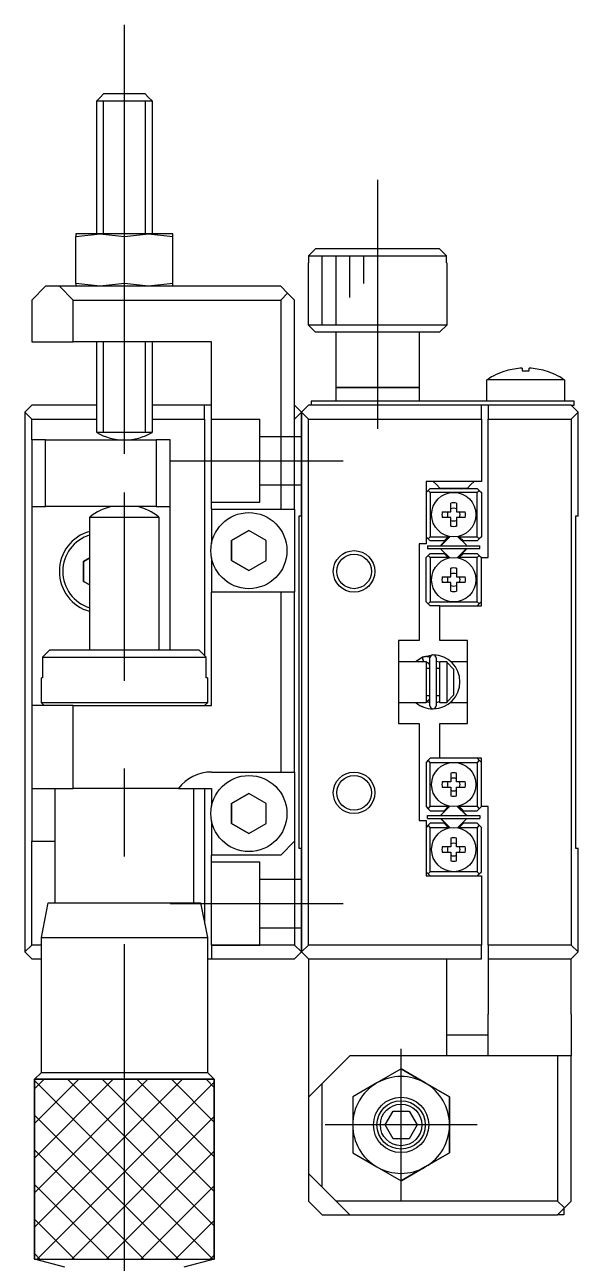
# Model space of a CAD drawing. Extents: x 10 to 359, y 7 to 229.
# Drawn here: x 318.9 to 358.9, y 83.3 to 172.8 of the extents above; entities that cross this region are included whole.
import ezdxf

# ---------------------------------------------------------------- set-up
doc = ezdxf.new("R2010")
doc.units = 0
doc.linetypes.add('CENTER', pattern=[50.8, 31.75, -6.35, 6.35, -6.35])
doc.linetypes.add('DASHED', pattern=[19.05, 12.7, -6.35])
doc.layers.get('0').update_dxf_attribs({"linetype": 'CONTINUOUS'})
doc.layers.add('CENTER', color=1, linetype='CENTER')

msp = doc.modelspace()

# ---------------------------------------------------------------- linework, layer by layer
at = {"color": 7, "linetype": 'CONTINUOUS'}
for p, q in [((324.061, 167.307), (324.311, 167.557)), ((324.311, 167.557), (324.561, 167.807)), ((327.561, 167.807), (324.561, 167.807)), ((327.561, 167.807), (327.811, 167.557)), ((327.811, 167.557), (328.061, 167.307)), ((324.061, 167.307), (328.061, 167.307)), ((324.061, 157.707), (324.061, 167.307)), ((328.061, 167.307), (328.061, 157.707)), ((322.561, 157.51), (324.311, 157.707)), ((322.561, 157.707), (322.561, 157.51)), ((324.311, 157.707), (322.561, 157.707)), ((324.311, 157.707), (326.061, 157.51)), ((327.811, 157.707), (324.311, 157.707)), ((326.061, 157.51), (327.811, 157.707)), ((327.811, 157.707), (329.561, 157.51)), ((329.561, 157.707), (327.811, 157.707)), ((329.561, 157.51), (329.561, 157.707)), ((322.561, 154.104), (322.561, 157.51)), ((326.061, 154.104), (326.061, 157.51)), ((329.561, 154.104), (329.561, 157.51)), ((339.879, 156.607), (339.377, 156.107)), ((339.377, 156.107), (349.345, 156.107)), ((339.377, 156.107), (339.377, 155.607)), ((348.844, 156.607), (339.879, 156.607)), ((349.345, 156.107), (348.844, 156.607)), ((349.345, 155.607), (349.345, 156.107)), ((339.377, 155.607), (339.361, 155.607)), ((339.361, 151.107), (339.361, 155.607)), ((349.361, 155.607), (349.345, 155.607)), ((349.361, 155.607), (349.361, 151.107)), ((324.311, 153.907), (322.561, 154.104)), ((322.561, 154.104), (322.561, 153.907)), ((326.061, 154.104), (324.311, 153.907)), ((327.811, 153.907), (326.061, 154.104)), ((329.561, 154.104), (327.811, 153.907)), ((329.561, 153.907), (329.561, 154.104)), ((319.361, 152.907), (320.361, 153.907)), ((321.361, 153.907), (320.361, 153.907)), ((322.561, 153.907), (321.361, 153.907)), ((321.361, 153.907), (322.361, 152.907)), ((324.061, 153.907), (322.561, 153.907)), ((328.061, 153.907), (324.061, 153.907)), ((337.361, 153.907), (328.061, 153.907)), ((337.861, 153.407), (337.361, 153.907)), ((337.361, 152.907), (337.861, 153.407)), ((337.861, 153.407), (338.361, 152.907)), ((319.361, 152.907), (319.361, 149.907)), ((322.361, 152.907), (337.361, 152.907)), ((322.361, 149.907), (322.361, 152.907)), ((337.361, 152.907), (337.361, 137.807)), ((338.361, 137.807), (338.361, 152.907)), ((349.361, 151.107), (339.361, 151.107)), ((339.861, 150.607), (339.361, 151.107)), ((339.861, 150.607), (348.861, 150.607)), ((341.361, 146.607), (341.361, 150.607)), ((347.361, 150.607), (347.361, 146.607)), ((349.361, 151.107), (348.861, 150.607)), ((319.361, 149.907), (322.361, 149.907)), ((332.361, 149.907), (322.361, 149.907)), ((324.061, 143.343), (324.061, 149.907)), ((328.061, 149.907), (328.061, 143.343)), ((332.361, 137.807), (332.361, 149.907)), ((353.659, 147.806), (353.662, 147.8)), ((354.801, 147.994), (354.801, 147.8)), ((354.801, 147.8), (355.321, 147.8)), ((355.321, 147.8), (355.321, 147.994)), ((356.461, 147.8), (356.464, 147.806)), ((357.861, 147.15), (352.261, 147.15)), ((352.261, 145.607), (352.261, 147.15)), ((357.861, 147.15), (357.861, 145.607)), ((347.361, 146.607), (341.361, 146.607)), ((341.361, 146.607), (347.361, 146.607)), ((341.361, 145.607), (341.361, 146.607)), ((347.361, 146.607), (347.361, 145.607)), ((318.861, 144.807), (319.361, 145.307)), ((324.061, 145.307), (319.361, 145.307)), ((331.861, 145.307), (328.061, 145.307)), ((331.861, 144.307), (331.861, 145.307)), ((332.361, 145.307), (331.861, 145.307)), ((338.861, 144.807), (338.361, 145.307)), ((338.861, 144.807), (339.361, 145.307)), ((351.861, 145.307), (339.361, 145.307)), ((341.561, 145.607), (339.561, 145.607)), ((339.561, 145.607), (339.561, 145.307)), ((356.561, 145.607), (341.561, 145.607)), ((352.361, 145.307), (351.861, 145.307)), ((351.861, 144.307), (351.861, 145.307)), ((358.361, 145.307), (352.361, 145.307)), ((352.361, 145.307), (352.361, 144.307)), ((358.561, 145.607), (356.561, 145.607)), ((358.361, 145.307), (358.561, 145.307)), ((358.861, 144.807), (358.361, 145.307)), ((358.561, 145.307), (358.561, 145.607)), ((319.361, 144.307), (318.861, 144.807)), ((318.861, 144.807), (318.861, 105.807)), ((319.361, 142.807), (319.361, 144.307)), ((319.361, 144.307), (324.061, 144.307)), ((328.061, 144.307), (331.861, 144.307)), ((331.861, 144.307), (331.861, 127.221)), ((338.361, 144.307), (338.861, 144.807)), ((339.361, 144.307), (338.861, 144.807)), ((338.861, 144.807), (338.861, 105.807)), ((338.861, 137.307), (338.861, 144.807)), ((339.361, 144.307), (351.861, 144.307)), ((339.361, 106.307), (339.361, 144.307)), ((351.861, 144.307), (351.861, 139.807)), ((352.361, 144.307), (358.361, 144.307)), ((352.361, 134.307), (352.361, 144.307)), ((358.361, 144.307), (358.861, 144.807)), ((358.361, 144.307), (358.361, 106.307)), ((358.861, 137.307), (358.861, 144.807)), ((328.061, 143.343), (324.061, 143.343)), ((328.061, 143.343), (324.061, 143.343)), ((319.361, 142.807), (319.361, 138.007)), ((320.361, 142.807), (319.361, 142.807)), ((320.361, 138.007), (320.361, 142.807)), ((320.361, 142.807), (328.361, 142.807)), ((328.361, 142.807), (328.361, 138.007)), ((329.361, 142.807), (328.361, 142.807)), ((329.361, 138.007), (329.361, 142.807)), ((347.861, 139.807), (347.861, 135.307)), ((351.861, 139.807), (347.861, 139.807)), ((348.611, 139.576), (348.381, 139.807)), ((351.342, 139.807), (351.111, 139.576)), ((347.861, 139.007), (348.011, 139.157)), ((348.161, 139.307), (348.011, 139.157)), ((348.011, 139.157), (348.161, 139.007)), ((348.161, 139.307), (351.561, 139.307)), ((349.861, 139.007), (348.161, 139.007)), ((348.161, 139.007), (348.161, 135.807)), ((348.861, 139.326), (348.611, 139.576)), ((348.861, 139.326), (350.861, 139.326)), ((351.561, 139.007), (349.861, 139.007)), ((351.111, 139.576), (350.861, 139.326)), ((351.711, 139.157), (351.561, 139.307)), ((351.561, 139.007), (351.711, 139.157)), ((351.561, 135.807), (351.561, 139.007)), ((351.711, 139.157), (351.861, 139.007)), ((351.861, 139.007), (351.861, 135.807)), ((319.361, 138.007), (320.361, 138.007)), ((319.361, 138.007), (319.361, 123.607)), ((328.361, 138.007), (320.361, 138.007)), ((328.361, 138.007), (329.361, 138.007)), ((329.361, 127.607), (329.361, 138.007)), ((349.661, 137.607), (349.661, 138.233)), ((350.061, 138.233), (350.061, 137.607)), ((323.561, 137.23), (328.561, 137.23)), ((323.561, 127.607), (323.561, 137.23)), ((328.561, 137.23), (328.561, 127.607)), ((332.361, 137.807), (337.361, 137.807)), ((332.361, 137.807), (332.361, 135.329)), ((337.361, 137.807), (338.361, 137.807)), ((338.361, 137.807), (338.361, 131.807)), ((338.661, 137.307), (338.661, 113.307)), ((338.861, 137.307), (338.661, 137.307)), ((349.035, 137.607), (349.661, 137.607)), ((349.661, 137.207), (349.035, 137.207)), ((349.661, 136.581), (349.661, 137.207)), ((350.061, 137.607), (350.688, 137.607)), ((350.688, 137.207), (350.061, 137.207)), ((350.061, 137.207), (350.061, 136.581)), ((358.661, 137.307), (358.661, 113.307)), ((358.861, 137.307), (358.661, 137.307)), ((335.061, 136.25), (333.811, 135.529)), ((333.811, 135.529), (335.061, 136.25)), ((336.311, 135.529), (335.061, 136.25)), ((333.811, 135.529), (333.811, 134.085)), ((333.811, 134.085), (333.811, 135.529)), ((336.311, 134.085), (336.311, 135.529)), ((347.361, 135.307), (347.361, 128.307)), ((347.861, 135.307), (347.361, 135.307)), ((348.011, 135.657), (347.861, 135.807)), ((347.961, 135.157), (347.961, 134.957)), ((347.961, 135.157), (351.761, 135.157)), ((348.161, 135.807), (348.011, 135.657)), ((348.011, 135.657), (348.161, 135.507)), ((348.161, 135.807), (349.462, 135.807)), ((349.162, 135.507), (348.161, 135.507)), ((348.96, 135.216), (349.576, 135.833)), ((348.96, 135.181), (349.349, 135.57)), ((349.162, 135.507), (349.462, 135.807)), ((349.349, 135.57), (349.607, 135.827)), ((349.462, 135.807), (349.503, 135.848)), ((350.146, 135.833), (350.763, 135.216)), ((350.22, 135.848), (350.26, 135.807)), ((350.26, 135.807), (351.561, 135.807)), ((350.26, 135.807), (350.56, 135.507)), ((351.561, 135.507), (350.56, 135.507)), ((351.711, 135.657), (351.561, 135.807)), ((351.561, 135.507), (351.711, 135.657)), ((351.861, 135.807), (351.711, 135.657)), ((351.761, 134.957), (351.761, 135.157)), ((323.561, 134.289), (323.111, 134.029)), ((323.111, 134.029), (323.561, 134.289)), ((332.361, 134.285), (332.361, 131.807)), ((347.861, 134.307), (348.011, 134.457)), ((347.861, 131.107), (347.861, 134.307)), ((347.961, 134.957), (351.761, 134.957)), ((348.161, 134.607), (348.011, 134.457)), ((348.011, 134.457), (348.161, 134.307)), ((348.161, 134.607), (349.162, 134.607)), ((348.161, 134.307), (348.161, 131.107)), ((349.462, 134.307), (348.161, 134.307)), ((349.576, 134.281), (348.96, 134.898)), ((349.462, 134.307), (349.162, 134.607)), ((349.503, 134.266), (349.462, 134.307)), ((350.763, 134.933), (350.116, 134.287)), ((350.763, 134.898), (350.146, 134.281)), ((350.26, 134.307), (350.22, 134.266)), ((350.56, 134.607), (350.26, 134.307)), ((351.561, 134.307), (350.26, 134.307)), ((350.56, 134.607), (351.561, 134.607)), ((351.711, 134.457), (351.561, 134.607)), ((351.561, 134.307), (351.711, 134.457)), ((351.561, 131.107), (351.561, 134.307)), ((351.711, 134.457), (351.861, 134.307)), ((351.861, 134.307), (352.361, 134.307)), ((351.861, 130.807), (351.861, 134.307)), ((323.111, 134.029), (323.111, 132.585)), ((323.111, 132.585), (323.111, 134.029)), ((333.811, 134.085), (335.061, 133.364)), ((335.061, 133.364), (333.811, 134.085)), ((335.061, 133.364), (336.311, 134.085)), ((349.661, 132.907), (349.661, 133.533)), ((350.061, 133.533), (350.061, 132.907)), ((323.111, 132.585), (323.561, 132.326)), ((323.561, 132.326), (323.111, 132.585)), ((349.035, 132.907), (349.661, 132.907)), ((349.661, 132.507), (349.035, 132.507)), ((349.661, 131.881), (349.661, 132.507)), ((350.061, 132.907), (350.688, 132.907)), ((350.061, 132.507), (350.061, 131.881)), ((350.688, 132.507), (350.061, 132.507)), ((332.361, 123.607), (332.361, 131.807)), ((337.361, 131.807), (332.361, 131.807)), ((337.361, 131.807), (337.361, 118.807)), ((338.361, 131.807), (337.361, 131.807)), ((338.361, 118.807), (338.361, 131.807)), ((348.011, 130.957), (347.861, 131.107)), ((348.161, 131.107), (348.011, 130.957)), ((348.011, 130.957), (348.161, 130.807)), ((348.161, 131.107), (349.861, 131.107)), ((348.861, 130.807), (348.161, 130.807)), ((348.861, 130.807), (351.861, 130.807)), ((348.861, 128.307), (348.861, 130.807)), ((349.861, 131.107), (351.561, 131.107)), ((351.711, 130.957), (351.561, 131.107)), ((351.561, 130.807), (351.711, 130.957)), ((351.861, 131.107), (351.711, 130.957)), ((345.861, 128.307), (345.861, 122.307)), ((347.361, 128.307), (345.861, 128.307)), ((350.861, 128.307), (348.861, 128.307)), ((350.861, 126.382), (350.861, 128.307)), ((320.653, 127.607), (320.145, 127.107)), ((320.145, 127.107), (331.977, 127.107)), ((320.145, 127.107), (320.145, 125.607)), ((331.47, 127.607), (320.653, 127.607)), ((331.977, 127.107), (331.47, 127.607)), ((331.977, 125.607), (331.977, 127.107)), ((347.103, 126.807), (347.585, 127.108)), ((347.552, 127.094), (347.576, 127.105)), ((347.576, 127.105), (348.336, 127.271)), ((347.576, 127.104), (347.675, 126.807)), ((347.581, 127.103), (347.58, 127.098)), ((347.58, 127.098), (347.58, 127.091)), ((347.58, 127.091), (347.581, 127.083)), ((347.582, 127.107), (347.581, 127.103)), ((347.581, 127.083), (347.583, 127.074)), ((347.584, 127.109), (347.582, 127.107)), ((347.584, 127.11), (347.616, 127.122)), ((347.586, 127.11), (347.584, 127.109)), ((347.616, 127.122), (347.649, 127.134)), ((347.649, 127.134), (347.684, 127.144)), ((347.684, 127.144), (347.718, 127.153)), ((347.718, 127.153), (347.754, 127.16)), ((347.754, 127.16), (347.789, 127.165)), ((347.789, 127.165), (347.824, 127.168)), ((347.824, 127.168), (347.86, 127.169)), ((347.86, 127.169), (347.896, 127.169)), ((347.896, 127.169), (347.931, 127.167)), ((347.931, 127.167), (347.967, 127.163)), ((347.967, 127.163), (348.002, 127.157)), ((348.002, 127.157), (348.037, 127.15)), ((348.037, 127.15), (348.072, 127.14)), ((348.072, 127.14), (348.106, 127.129)), ((348.106, 127.129), (348.139, 127.117)), ((348.139, 127.117), (348.15, 127.112)), ((345.861, 126.807), (347.861, 126.807)), ((347.583, 127.074), (347.585, 127.063)), ((347.585, 127.063), (347.588, 127.051)), ((347.588, 127.051), (347.591, 127.038)), ((347.591, 127.038), (347.595, 127.024)), ((347.595, 127.024), (347.6, 127.01)), ((347.6, 127.01), (347.605, 126.994)), ((347.605, 126.994), (347.611, 126.978)), ((347.611, 126.978), (347.617, 126.961)), ((347.617, 126.961), (347.624, 126.944)), ((347.624, 126.944), (347.631, 126.927)), ((347.631, 126.927), (347.638, 126.909)), ((347.638, 126.909), (347.646, 126.891)), ((347.646, 126.891), (347.654, 126.874)), ((347.654, 126.874), (347.662, 126.857)), ((347.662, 126.857), (347.67, 126.84)), ((347.67, 126.84), (347.678, 126.823)), ((347.678, 126.823), (347.686, 126.807)), ((347.861, 126.807), (347.861, 123.807)), ((347.867, 126.719), (347.861, 126.719)), ((347.861, 126.307), (348.14, 126.307)), ((347.88, 126.719), (347.867, 126.719)), ((347.894, 126.718), (347.88, 126.719)), ((347.907, 126.717), (347.894, 126.718)), ((347.921, 126.715), (347.907, 126.717)), ((347.934, 126.712), (347.921, 126.715)), ((347.947, 126.708), (347.934, 126.712)), ((347.96, 126.704), (347.947, 126.708)), ((347.973, 126.699), (347.96, 126.704)), ((347.985, 126.693), (347.973, 126.699)), ((347.997, 126.687), (347.985, 126.693)), ((348.009, 126.68), (347.997, 126.687)), ((348.02, 126.673), (348.009, 126.68)), ((348.031, 126.665), (348.02, 126.673)), ((348.042, 126.657), (348.031, 126.665)), ((348.052, 126.648), (348.042, 126.657)), ((348.061, 126.638), (348.052, 126.648)), ((348.071, 126.628), (348.061, 126.638)), ((348.079, 126.618), (348.071, 126.628)), ((348.087, 126.607), (348.079, 126.618)), ((348.095, 126.596), (348.087, 126.607)), ((348.102, 126.585), (348.095, 126.596)), ((348.109, 126.573), (348.102, 126.585)), ((348.115, 126.561), (348.109, 126.573)), ((348.12, 126.549), (348.115, 126.561)), ((348.125, 126.536), (348.12, 126.549)), ((348.129, 126.523), (348.125, 126.536)), ((348.132, 126.51), (348.129, 126.523)), ((348.135, 126.497), (348.132, 126.51)), ((348.137, 126.484), (348.135, 126.497)), ((348.139, 126.47), (348.137, 126.484)), ((348.14, 126.457), (348.139, 126.47)), ((348.14, 123.598), (348.14, 127.048)), ((348.14, 126.444), (348.14, 126.457)), ((348.59, 127.048), (348.59, 123.598)), ((348.861, 126.739), (348.59, 126.807)), ((348.59, 126.307), (348.861, 126.307)), ((348.861, 123.807), (348.861, 126.807)), ((348.861, 126.807), (349.361, 126.807)), ((349.361, 126.807), (349.361, 126.753)), ((349.361, 126.753), (349.361, 123.861)), ((349.861, 126.224), (349.361, 126.753)), ((349.628, 126.807), (350.861, 126.807)), ((349.861, 124.391), (349.861, 126.224)), ((350.861, 124.232), (350.861, 126.382)), ((320.145, 125.607), (320.061, 125.607)), ((320.061, 123.807), (320.061, 125.607)), ((332.061, 125.607), (331.977, 125.607)), ((332.061, 125.607), (332.061, 123.807)), ((319.361, 123.607), (319.361, 117.607)), ((322.361, 123.607), (319.361, 123.607)), ((332.061, 123.807), (320.061, 123.807)), ((320.261, 123.607), (320.061, 123.807)), ((322.361, 123.607), (332.361, 123.607)), ((322.361, 117.607), (322.361, 123.607)), ((332.061, 123.807), (331.861, 123.607)), ((347.861, 123.807), (345.861, 123.807)), ((347.585, 123.537), (347.563, 123.547)), ((347.584, 123.536), (347.586, 123.535)), ((347.584, 123.536), (347.584, 123.536)), ((347.631, 123.518), (347.584, 123.536)), ((347.589, 123.536), (347.586, 123.535)), ((347.586, 123.535), (347.587, 123.536)), ((347.634, 123.516), (347.631, 123.518)), ((347.636, 123.516), (347.634, 123.516)), ((347.641, 123.514), (347.636, 123.516)), ((347.644, 123.513), (347.641, 123.514)), ((347.645, 123.512), (347.644, 123.513)), ((347.647, 123.512), (347.645, 123.512)), ((348.14, 124.307), (347.861, 124.307)), ((347.861, 123.926), (347.871, 123.926)), ((347.861, 123.909), (348.14, 123.838)), ((347.871, 123.926), (347.884, 123.926)), ((347.884, 123.926), (347.898, 123.928)), ((347.898, 123.928), (347.911, 123.929)), ((347.911, 123.929), (347.925, 123.932)), ((347.925, 123.932), (347.938, 123.935)), ((347.938, 123.935), (347.951, 123.939)), ((347.951, 123.939), (347.964, 123.943)), ((347.964, 123.943), (347.977, 123.948)), ((347.977, 123.948), (347.989, 123.954)), ((347.989, 123.954), (348.001, 123.961)), ((348.001, 123.961), (348.013, 123.967)), ((348.013, 123.967), (348.024, 123.975)), ((348.024, 123.975), (348.035, 123.983)), ((348.035, 123.983), (348.045, 123.992)), ((348.045, 123.992), (348.055, 124.001)), ((348.055, 124.001), (348.065, 124.011)), ((348.065, 124.011), (348.074, 124.021)), ((348.074, 124.021), (348.082, 124.031)), ((348.082, 124.031), (348.09, 124.042)), ((348.09, 124.042), (348.098, 124.053)), ((348.098, 124.053), (348.105, 124.065)), ((348.105, 124.065), (348.111, 124.077)), ((348.111, 124.077), (348.117, 124.089)), ((348.117, 124.089), (348.122, 124.102)), ((348.122, 124.102), (348.126, 124.115)), ((348.126, 124.115), (348.13, 124.127)), ((348.13, 124.127), (348.134, 124.141)), ((348.134, 124.141), (348.136, 124.154)), ((348.136, 124.154), (348.138, 124.167)), ((348.138, 124.167), (348.139, 124.181)), ((348.139, 124.181), (348.14, 124.194)), ((348.14, 124.194), (348.14, 124.201)), ((348.861, 124.307), (348.59, 124.307)), ((348.59, 123.839), (348.862, 123.906)), ((349.361, 123.807), (348.861, 123.807)), ((349.361, 123.861), (349.861, 124.391)), ((349.361, 123.861), (349.361, 123.807)), ((349.589, 123.807), (349.589, 123.807)), ((350.861, 123.807), (349.59, 123.807)), ((349.59, 123.807), (349.59, 123.807)), ((350.861, 122.307), (350.861, 124.232)), ((345.861, 122.307), (347.361, 122.307)), ((347.361, 122.307), (347.361, 115.307)), ((348.861, 122.307), (350.861, 122.307)), ((348.861, 119.807), (348.861, 122.307)), ((348.011, 119.657), (347.861, 119.507)), ((347.861, 119.507), (347.861, 116.307)), ((348.011, 119.657), (348.161, 119.807)), ((348.161, 119.507), (348.011, 119.657)), ((348.861, 119.807), (348.161, 119.807)), ((348.161, 119.507), (349.861, 119.507)), ((348.161, 116.307), (348.161, 119.507)), ((351.861, 119.807), (348.861, 119.807)), ((349.861, 119.507), (351.561, 119.507)), ((351.561, 119.807), (351.711, 119.657)), ((351.711, 119.657), (351.561, 119.507)), ((351.561, 119.507), (351.561, 116.307)), ((351.861, 119.507), (351.711, 119.657)), ((351.861, 116.307), (351.861, 119.807)), ((332.361, 118.807), (337.361, 118.807)), ((337.361, 118.807), (338.361, 118.807)), ((338.361, 118.807), (338.361, 113.807)), ((349.661, 118.733), (349.661, 118.107)), ((350.061, 118.107), (350.061, 118.733)), ((319.361, 117.607), (319.361, 113.807)), ((319.361, 117.607), (322.361, 117.607)), ((321.061, 109.357), (321.061, 117.607)), ((329.961, 117.607), (322.361, 117.607)), ((329.961, 117.607), (332.361, 117.607)), ((331.061, 117.607), (331.061, 109.357)), ((331.861, 117.607), (331.861, 107.857)), ((332.361, 117.607), (332.361, 116.329)), ((335.061, 117.25), (333.811, 116.529)), ((333.811, 116.529), (335.061, 117.25)), ((336.311, 116.529), (335.061, 117.25)), ((349.661, 118.107), (349.035, 118.107)), ((349.035, 117.707), (349.661, 117.707)), ((349.661, 117.707), (349.661, 117.081)), ((350.688, 118.107), (350.061, 118.107)), ((350.061, 117.707), (350.688, 117.707)), ((350.061, 117.081), (350.061, 117.707)), ((333.811, 116.529), (333.811, 115.085)), ((333.811, 115.085), (333.811, 116.529)), ((336.311, 115.085), (336.311, 116.529)), ((349.503, 116.348), (349.462, 116.307)), ((350.26, 116.307), (350.22, 116.348)), ((347.861, 116.307), (348.011, 116.157)), ((347.961, 115.457), (347.961, 115.657)), ((347.961, 115.657), (351.761, 115.657)), ((347.961, 115.457), (351.761, 115.457)), ((348.011, 116.157), (348.161, 116.307)), ((348.161, 116.007), (348.011, 116.157)), ((349.462, 116.307), (348.161, 116.307)), ((348.161, 116.007), (349.162, 116.007)), ((348.96, 115.716), (349.576, 116.333)), ((349.462, 116.307), (349.162, 116.007)), ((350.763, 115.681), (350.116, 116.327)), ((350.146, 116.333), (350.763, 115.716)), ((351.561, 116.307), (350.26, 116.307)), ((350.56, 116.007), (350.26, 116.307)), ((350.56, 116.007), (351.561, 116.007)), ((351.561, 116.307), (351.711, 116.157)), ((351.711, 116.157), (351.561, 116.007)), ((351.711, 116.157), (351.861, 116.307)), ((351.761, 115.657), (351.761, 115.457)), ((352.361, 116.307), (351.861, 116.307)), ((352.361, 106.307), (352.361, 116.307)), ((332.361, 115.285), (332.361, 112.807)), ((333.811, 115.085), (335.061, 114.364)), ((335.061, 114.364), (333.811, 115.085)), ((335.061, 114.364), (336.311, 115.085)), ((347.361, 115.307), (347.861, 115.307)), ((347.861, 115.307), (347.861, 111.307)), ((348.011, 114.957), (347.861, 114.807)), ((348.011, 114.957), (348.161, 115.107)), ((348.161, 114.807), (348.011, 114.957)), ((349.162, 115.107), (348.161, 115.107)), ((348.161, 114.807), (349.462, 114.807)), ((348.161, 111.607), (348.161, 114.807)), ((348.96, 115.433), (349.349, 115.044)), ((349.576, 114.781), (348.96, 115.398)), ((349.162, 115.107), (349.462, 114.807)), ((349.349, 115.044), (349.607, 114.787)), ((349.462, 114.807), (349.503, 114.766)), ((350.763, 115.398), (350.146, 114.781)), ((350.22, 114.766), (350.26, 114.807)), ((350.26, 114.807), (350.56, 115.107)), ((350.26, 114.807), (351.561, 114.807)), ((351.561, 115.107), (350.56, 115.107)), ((351.561, 115.107), (351.711, 114.957)), ((351.711, 114.957), (351.561, 114.807)), ((351.561, 114.807), (351.561, 111.607)), ((351.861, 114.807), (351.711, 114.957)), ((351.861, 111.607), (351.861, 114.807)), ((319.361, 113.807), (321.061, 113.807)), ((319.361, 106.307), (319.361, 113.807)), ((338.361, 113.807), (337.361, 112.807)), ((338.361, 113.807), (338.361, 106.307)), ((349.661, 114.033), (349.661, 113.407)), ((350.061, 113.407), (350.061, 114.033)), ((337.361, 112.807), (332.361, 112.807)), ((332.361, 106.307), (332.361, 112.807)), ((338.661, 113.307), (338.861, 113.307)), ((338.861, 105.807), (338.861, 113.307)), ((349.661, 113.407), (349.035, 113.407)), ((349.035, 113.007), (349.661, 113.007)), ((349.661, 113.007), (349.661, 112.381)), ((350.688, 113.407), (350.061, 113.407)), ((350.061, 113.007), (350.688, 113.007)), ((350.061, 112.381), (350.061, 113.007)), ((358.661, 113.307), (358.861, 113.307)), ((358.861, 105.807), (358.861, 113.307)), ((347.861, 111.607), (348.011, 111.457)), ((347.861, 111.307), (351.861, 111.307)), ((348.011, 111.457), (348.161, 111.607)), ((348.161, 111.307), (348.011, 111.457)), ((349.861, 111.607), (348.161, 111.607)), ((351.561, 111.607), (349.861, 111.607)), ((351.561, 111.607), (351.711, 111.457)), ((351.711, 111.457), (351.561, 111.307)), ((351.711, 111.457), (351.861, 111.607)), ((351.861, 111.307), (351.861, 106.307)), ((320.061, 106.857), (320.561, 109.357)), ((320.561, 109.357), (331.561, 109.357)), ((331.561, 109.357), (332.061, 106.857)), ((320.061, 106.857), (332.061, 106.857)), ((320.061, 97.107), (320.061, 106.857)), ((332.061, 106.857), (332.061, 97.107)), ((318.861, 105.807), (319.361, 106.307)), ((319.361, 105.307), (318.861, 105.807)), ((320.061, 106.307), (319.361, 106.307)), ((338.361, 106.307), (332.361, 106.307)), ((332.361, 106.307), (332.361, 105.307)), ((338.861, 105.807), (338.361, 106.307)), ((338.361, 105.307), (338.861, 105.807)), ((338.861, 105.807), (339.361, 106.307)), ((339.361, 105.307), (338.861, 105.807)), ((351.861, 106.307), (339.361, 106.307)), ((351.861, 105.307), (351.861, 106.307)), ((358.361, 106.307), (352.361, 106.307)), ((352.361, 106.307), (352.361, 105.307)), ((358.861, 105.807), (358.361, 106.307)), ((358.361, 105.307), (358.861, 105.807)), ((319.361, 105.307), (320.061, 105.307)), ((332.061, 105.307), (332.361, 105.307)), ((332.361, 105.307), (338.361, 105.307)), ((339.361, 105.307), (339.361, 95.307)), ((339.361, 105.307), (351.861, 105.307)), ((349.361, 98.307), (349.361, 105.307)), ((352.361, 105.307), (352.361, 101.307)), ((352.361, 105.307), (358.361, 105.307)), ((358.361, 101.307), (358.361, 105.307)), ((352.361, 98.307), (352.361, 101.307)), ((358.361, 101.307), (358.361, 98.307)), ((349.361, 99.807), (352.361, 99.807)), ((340.361, 96.307), (342.361, 98.307)), ((357.361, 98.307), (342.361, 98.307)), ((358.361, 98.307), (357.361, 98.307)), ((357.361, 98.307), (357.361, 87.807)), ((358.361, 87.807), (358.361, 98.307)), ((319.561, 96.607), (320.061, 97.107)), ((320.061, 97.107), (332.061, 97.107)), ((332.061, 97.107), (332.561, 96.607)), ((346.061, 97.348), (344.311, 96.338)), ((347.811, 96.338), (346.061, 97.348)), ((346.061, 97.348), (347.811, 96.338)), ((319.561, 96.607), (319.561, 83.607)), ((332.561, 96.607), (319.561, 96.607)), ((332.561, 83.607), (332.561, 96.607)), ((340.361, 96.307), (339.361, 95.307)), ((340.361, 88.807), (340.361, 96.307)), ((344.311, 96.338), (342.561, 95.328)), ((349.561, 95.328), (347.811, 96.338)), ((347.811, 96.338), (349.561, 95.328)), ((339.361, 95.307), (339.361, 89.807)), ((342.561, 95.328), (342.561, 93.307)), ((349.561, 93.307), (349.561, 95.328)), ((349.561, 95.328), (349.561, 93.307)), ((344.907, 93.307), (345.484, 94.307)), ((344.907, 93.307), (345.484, 94.307)), ((345.484, 94.307), (346.639, 94.307)), ((346.639, 94.307), (347.216, 93.307)), ((342.561, 93.307), (342.561, 91.286)), ((345.484, 92.307), (344.907, 93.307)), ((345.484, 92.307), (344.907, 93.307)), ((347.216, 93.307), (346.639, 92.307)), ((349.561, 91.286), (349.561, 93.307)), ((349.561, 93.307), (349.561, 91.286)), ((346.639, 92.307), (345.484, 92.307)), ((342.561, 91.286), (344.311, 90.276)), ((347.811, 90.276), (349.561, 91.286)), ((349.561, 91.286), (347.811, 90.276)), ((339.361, 89.807), (339.361, 87.807)), ((339.361, 89.807), (340.361, 88.807)), ((344.311, 90.276), (346.061, 89.266)), ((346.061, 89.266), (347.811, 90.276)), ((347.811, 90.276), (346.061, 89.266)), ((341.361, 87.807), (340.361, 88.807)), ((340.361, 86.807), (339.361, 87.807)), ((357.361, 87.807), (341.361, 87.807)), ((341.361, 87.807), (342.361, 86.807)), ((357.861, 87.307), (357.361, 87.807)), ((357.861, 87.307), (358.361, 87.807)), ((357.361, 86.807), (357.861, 87.307)), ((357.811, 87.257), (357.811, 86.807)), ((340.361, 86.807), (342.361, 86.807)), ((342.361, 86.807), (357.361, 86.807)), ((357.811, 86.807), (357.361, 86.807)), ((321.761, 83.018), (319.561, 83.607)), ((319.561, 83.607), (332.561, 83.607)), ((332.561, 83.607), (330.361, 83.018))]:
    msp.add_line(p, q, dxfattribs=at)
at = {"color": 3, "linetype": 'CONTINUOUS'}
for p, q in [((324.561, 157.707), (324.561, 167.307)), ((327.561, 167.307), (327.561, 157.707)), ((340.361, 151.107), (340.361, 156.107)), ((341.361, 151.107), (341.361, 156.107)), ((342.361, 153.107), (342.361, 156.107)), ((343.361, 154.107), (343.361, 156.107)), ((324.561, 143.343), (324.561, 149.907)), ((327.561, 149.907), (327.561, 143.343)), ((319.561, 96.607), (332.561, 96.607)), ((319.561, 83.607), (319.561, 96.607)), ((320.261, 96.607), (319.561, 95.907)), ((322.761, 96.607), (319.561, 93.407)), ((325.261, 96.607), (319.561, 90.907)), ((327.761, 96.607), (319.561, 88.407)), ((330.261, 96.607), (319.561, 85.907)), ((319.561, 96.507), (332.461, 83.607)), ((332.561, 96.407), (319.761, 83.607)), ((321.961, 96.607), (332.561, 86.007)), ((324.461, 96.607), (332.561, 88.507)), ((326.961, 96.607), (332.561, 91.007)), ((329.461, 96.607), (332.561, 93.507)), ((331.961, 96.607), (332.561, 96.007)), ((332.561, 96.607), (332.561, 83.607)), ((319.561, 94.007), (329.961, 83.607)), ((332.561, 93.907), (322.261, 83.607)), ((319.561, 91.507), (327.461, 83.607)), ((332.561, 91.407), (324.761, 83.607)), ((319.561, 89.007), (324.961, 83.607)), ((332.561, 88.907), (327.261, 83.607)), ((319.561, 86.507), (322.461, 83.607)), ((332.561, 86.407), (329.761, 83.607)), ((319.561, 84.007), (319.961, 83.607)), ((319.561, 83.607), (332.561, 83.607)), ((332.561, 83.907), (332.261, 83.607))]:
    msp.add_line(p, q, dxfattribs=at)
at = {"color": 3, "linetype": 'DASHED'}
for p, q in [((332.361, 144.307), (335.861, 144.307)), ((335.861, 138.307), (335.861, 144.307)), ((335.861, 143.057), (338.861, 143.057)), ((335.861, 139.557), (338.861, 139.557)), ((332.361, 138.307), (335.861, 138.307)), ((332.361, 112.307), (335.861, 112.307)), ((335.861, 106.307), (335.861, 112.307)), ((335.861, 111.057), (338.861, 111.057)), ((335.861, 107.557), (338.861, 107.557)), ((332.361, 106.307), (335.861, 106.307))]:
    msp.add_line(p, q, dxfattribs=at)
at = {"color": 7, "linetype": 'CONTINUOUS'}
for centre, radius in [((349.861, 137.407), 1.6), ((335.061, 134.807), 2.75), ((342.661, 133.307), 1.25), ((349.861, 132.707), 1.6), ((349.861, 117.907), 1.6), ((335.061, 115.807), 2.75), ((342.661, 117.307), 1.25), ((349.861, 113.207), 1.6), ((346.061, 93.307), 2), ((346.061, 93.307), 1.5)]:
    msp.add_circle(centre, radius, dxfattribs=at)
at = {"color": 3, "linetype": 'CONTINUOUS'}
for centre, radius in [((342.661, 133.307), 1.5), ((342.661, 117.307), 1.5), ((346.061, 93.307), 1.75)]:
    msp.add_circle(centre, radius, dxfattribs=at)
at = {"color": 7, "linetype": 'CONTINUOUS'}
for centre, radius, start, end in [((355.061, 143.007), 5, 106.28584, 124.0558), ((355.061, 143.007), 4.993, 92.98477, 106.27256), ((355.061, 143.007), 4.993, 73.72744, 87.01523), ((355.061, 143.007), 5, 55.9442, 73.71416), ((326.061, 146.807), 4, 240, 270), ((326.061, 146.807), 4, 270, 300), ((326.061, 134.107), 4, 102.83806, 128.6822), ((326.061, 134.107), 4, 51.31783, 77.16194), ((349.861, 137.407), 0.85, 76.39104, 103.60896), ((349.861, 137.407), 0.459, 64.18608, 115.81392), ((349.861, 137.407), 0.85, 166.39104, 193.60896), ((349.861, 137.407), 0.459, 154.18608, 205.81392), ((349.861, 137.407), 0.459, 244.18608, 295.81392), ((349.861, 137.407), 0.459, 334.18608, 25.81392), ((349.861, 137.407), 0.85, 346.39104, 13.60896), ((324.361, 133.307), 3, 105.46593, 180), ((349.861, 137.407), 0.85, 256.39104, 283.60896), ((324.361, 133.307), 2.75, 106.9123, 180), ((349.101, 135.075), 0.2, 135, 155.69388), ((349.101, 135.039), 0.2, 135, 143.95728), ((350.622, 135.075), 0.2, 24.30612, 45), ((349.101, 135.039), 0.2, 204.30612, 225), ((350.622, 135.039), 0.2, 315, 335.69388), ((350.622, 135.075), 0.2, 315, 323.95728), ((349.861, 132.707), 0.85, 76.39104, 103.60896), ((324.361, 133.307), 3, 180, 254.53407), ((324.361, 133.307), 2.75, 180, 253.0877), ((349.861, 132.707), 0.85, 166.39104, 193.60896), ((349.861, 132.707), 0.459, 154.18608, 205.81392), ((349.861, 132.707), 0.459, 64.18608, 115.81392), ((349.861, 132.707), 0.459, 334.18608, 25.81392), ((349.861, 132.707), 0.85, 346.39104, 13.60896), ((349.861, 132.707), 0.459, 244.18608, 295.81392), ((349.861, 132.707), 0.85, 256.39104, 283.60896), ((348.365, 127.048), 0.225, 0, 180), ((348.365, 125.323), 1.949, 270.84257, 89.25274), ((348.367, 125.328), 1.955, 231.13212, 269.06358), ((348.365, 123.598), 0.225, 180, 0), ((332.361, 115.807), 3, 90, 143.1301), ((349.861, 117.907), 0.85, 76.39104, 103.60896), ((349.861, 117.907), 0.459, 64.18608, 115.81392), ((349.861, 117.907), 0.85, 166.39104, 193.60896), ((349.861, 117.907), 0.459, 154.18608, 205.81392), ((349.861, 117.907), 0.459, 244.18608, 295.81392), ((349.861, 117.907), 0.459, 334.18608, 25.81392), ((349.861, 117.907), 0.85, 346.39104, 13.60896), ((349.861, 117.907), 0.85, 256.39104, 283.60896), ((349.101, 115.575), 0.2, 135, 155.69388), ((349.101, 115.539), 0.2, 204.30612, 225), ((349.101, 115.575), 0.2, 216.04272, 225), ((350.622, 115.575), 0.2, 24.30612, 45), ((350.622, 115.539), 0.2, 36.04272, 45), ((350.622, 115.539), 0.2, 315, 335.69388), ((349.861, 113.207), 0.85, 76.39104, 103.60896), ((349.861, 113.207), 0.459, 64.18608, 115.81392), ((349.861, 113.207), 0.85, 166.39104, 193.60896), ((349.861, 113.207), 0.459, 154.18608, 205.81392), ((349.861, 113.207), 0.459, 244.18608, 295.81392), ((349.861, 113.207), 0.459, 334.18608, 25.81392), ((349.861, 113.207), 0.85, 346.39104, 13.60896), ((349.861, 113.207), 0.85, 256.39104, 283.60896), ((346.061, 93.307), 3.5, 60, 120), ((346.061, 93.307), 3.5, 120, 180), ((346.061, 93.307), 3.5, 0, 60), ((346.061, 93.307), 3.5, 180, 240), ((346.061, 93.307), 3.5, 300, 0), ((346.061, 93.307), 3.5, 240, 300)]:
    msp.add_arc(centre, radius, start, end, dxfattribs=at)
at = {"layer": 'CENTER', "color": 1, "linetype": 'CENTER'}
for p, q in [((326.061, 141.807), (326.061, 172.807)), ((344.361, 161.607), (344.361, 143.607)), ((329.361, 141.307), (341.861, 141.307)), ((326.061, 74.607), (326.061, 139.007)), ((329.361, 109.307), (341.861, 109.307)), ((346.061, 87.807), (346.061, 98.807)), ((351.561, 93.307), (340.561, 93.307))]:
    msp.add_line(p, q, dxfattribs=at)

doc.saveas('drawing.dxf')
